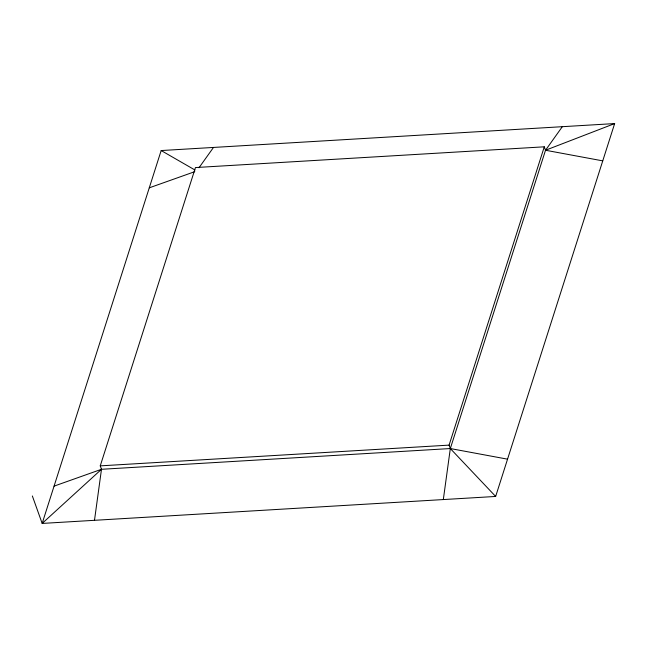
<?xml version="1.0" encoding="UTF-8"?>
<svg xmlns="http://www.w3.org/2000/svg" width="647" height="647" viewBox="0 0 647 647"><rect width="100%" height="100%" fill="white"/><g stroke="black" fill="none" stroke-linecap="round" stroke-linejoin="round"><path stroke-width="0.97" d="M94.494 520.309L101.482 469.293L100.253 465.864L195.459 167.557L544.289 146.812L545.518 150.25L450.32 448.549L443.324 499.565M161.168 150.549L42.168 523.423L495.651 496.451L614.65 123.577L161.168 150.549L194.949 169.999M495.651 496.451L450.32 448.549L449.091 445.12L544.289 146.812M199.001 167.743L213.494 147.435M602.753 160.868L545.518 150.25L562.324 126.691M507.547 459.168L450.32 448.549L101.482 469.293L42.168 523.423L32.35 495.966M545.518 150.25L614.65 123.577M149.271 187.832L194.787 171.665M54.065 486.132L101.482 469.293M100.253 465.864L449.091 445.12"/></g></svg>
